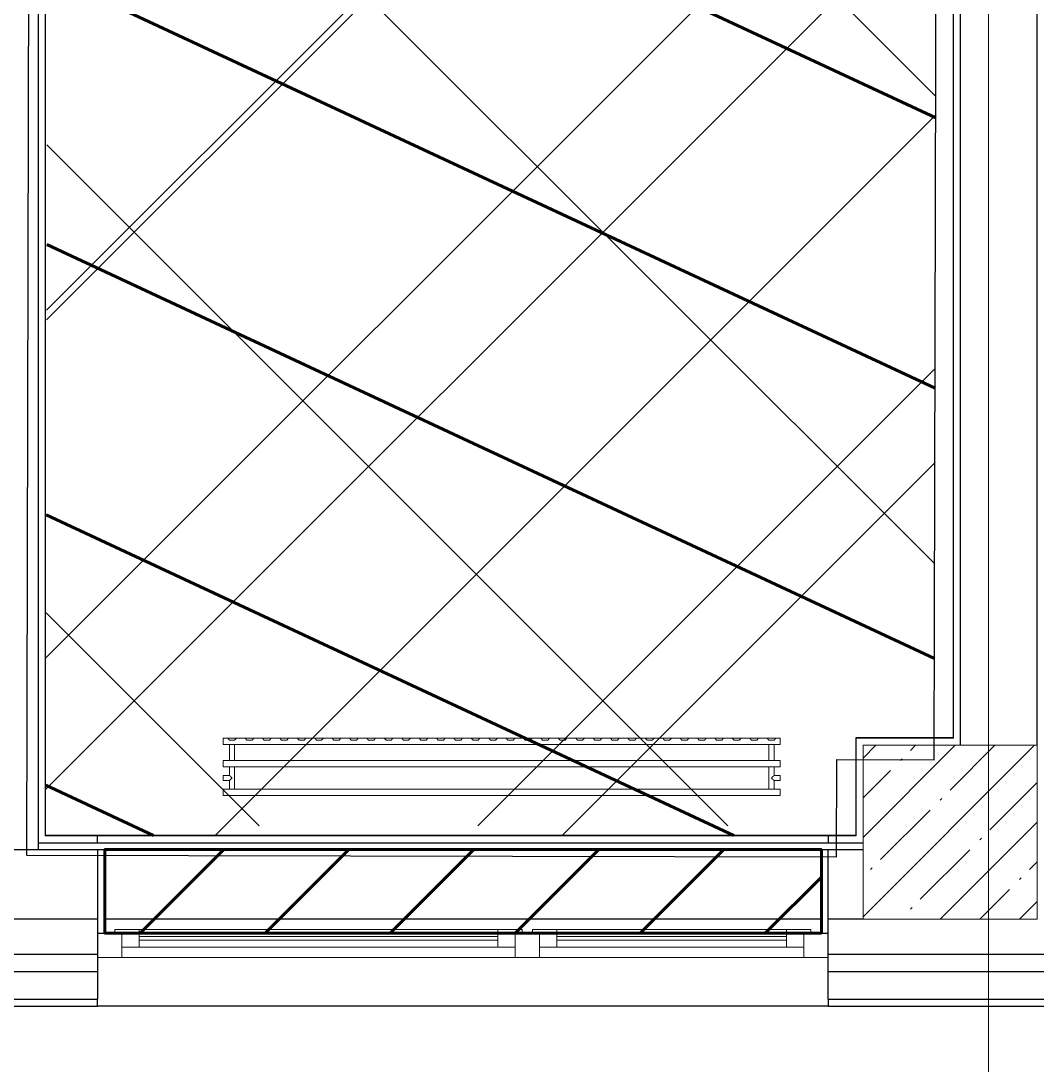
# Model space of a CAD drawing. Header units: millimetres. Extents: x -164500 to 426394, y -23753 to 102118.
# Drawn here: x 81845 to 84765, y 2995 to 5996 of the extents above; entities that cross this region are included whole.
import ezdxf

# ---------------------------------------------------------------- set-up
doc = ezdxf.new("R2010")
doc.units = ezdxf.units.MM
for name, color, linetype, lineweight in [('0) шлифовка', 5, 'Continuous', 60), ('179 подоконники', 5, 'Continuous', 60), ('5.2) Л-1 Линолеум', 100, 'Continuous', 30), ('A-FLOR', 7, 'Continuous', 9), ('A-GLAZ', 7, 'Continuous', 9), ('A-GLAZ-1', 7, 'Continuous', 5), ('S-COLS-1', 7, 'Continuous', 5), ('Оси', 7, 'Continuous', 9)]:
    doc.layers.add(name, color=color, linetype=linetype, lineweight=lineweight)
doc.layers.add('2) защита вин плитк', color=6, linetype='Continuous')
doc.layers.add('3.2.1) Нал-ой пол 4 вып', color=3, linetype='Continuous')
doc.layers.add('M-EQPM-1', color=7, linetype='Continuous', lineweight=9, true_color=0xb2b2b2)

# ---------------------------------------------------------------- blocks, each defined once
blk = doc.blocks.new('120_Окно_СКБ_2Ст - 120_Окно_СКБ_2Ст 2100х2500 _мал створка СЛЕВА_-19967351-Объем проектирования 1 этажа')
at = {"layer": 'A-GLAZ'}
for p, q in [((-1050, -75), (-1050, -5)), ((-1050, -5), (-980, -5)), ((-980, -5), (-980, -75)), ((-220, -75), (-220, -5)), ((-220, -5), (-150, -5)), ((-150, -5), (-150, -75)), ((980, -75), (980, -5)), ((980, -5), (1050, -5)), ((1050, -5), (1050, -75)), ((-220, -35), (-980, -35)), ((-980, -35), (-980, -75)), ((-930, -85), (-930, -35)), ((-270, -85), (-270, -35)), ((-220, -75), (-220, -35)), ((980, -35), (-150, -35)), ((-150, -35), (-150, -75)), ((-100, -85), (-100, -35)), ((930, -85), (930, -35)), ((980, -75), (980, -35)), ((-980, -75), (-1050, -75)), ((-980, -75), (-1000, -75)), ((-1000, -75), (-1000, -85)), ((-1000, -85), (-200, -85)), ((-200, -85), (-1000, -85)), ((-150, -75), (-220, -75)), ((-200, -75), (-220, -75)), ((-200, -85), (-200, -75)), ((-150, -75), (-170, -75)), ((-170, -75), (-170, -85)), ((-170, -85), (1000, -85)), ((1000, -85), (-170, -85)), ((1050, -75), (980, -75)), ((1000, -75), (980, -75)), ((1000, -85), (1000, -75))]:
    blk.add_line(p, q, dxfattribs=at)
at = {"layer": 'A-GLAZ-1'}
for p, q in [((1050, -5), (-1050, -5)), ((-930, -55), (-270, -55)), ((-100, -55), (930, -55)), ((-1030, -75), (-1000, -75)), ((-270, -65), (-930, -65)), ((-200, -75), (-170, -75)), ((930, -65), (-100, -65)), ((1000, -75), (1030, -75))]:
    blk.add_line(p, q, dxfattribs=at)
blk = doc.blocks.new('BSC_Колонна _Прямоугольная - 500х500-V185-Объем проектирования 1 этажа')
at = {"layer": 'S-COLS-1'}
h = blk.add_hatch(dxfattribs=at)
h.set_pattern_fill('FP_174', color=256, style=0, pattern_type=2)
h.set_pattern_definition([(45, (-84450, -3800), (-114.04925, 114.04925), []), (45, (-84335.95, -3800), (-114.04925, 114.04925), [201.613, -40.323, 6.706, -33.617])])
h.paths.add_polyline_path([(-187.2, -250), (250, -250), (250, 250), (-250, 250), (-250, -250)])
for p, q in [((250, 250), (-250, 250)), ((-250, 250), (-250, -250)), ((250, -250), (250, 250)), ((-250, -250), (250, -250))]:
    blk.add_line(p, q, dxfattribs=at)
blk = doc.blocks.new('radiator_prado_classic_z_tip_30_po exemplyaru - Classic Z Тип 30-500-V241-Объем проектирования 1 этажа')
at = {"layer": 'M-EQPM-1'}
for p, q in [((0, 228), (0, 210)), ((1600, 228), (0, 228)), ((0, 210), (0, 228)), ((0, 228), (12.5, 228)), ((12.5, 228), (37.5, 228)), ((37.5, 228), (12.5, 228)), ((12.5, 228), (37.5, 228)), ((12.5, 228), (17.5, 223)), ((12.5, 228), (17.5, 223)), ((32.5, 223), (17.5, 223)), ((17.5, 223), (32.5, 223)), ((32.5, 223), (37.5, 228)), ((37.5, 228), (32.5, 223)), ((37.5, 228), (62.5, 228)), ((62.5, 228), (87.5, 228)), ((87.5, 228), (62.5, 228)), ((62.5, 228), (87.5, 228)), ((62.5, 228), (67.5, 223)), ((62.5, 228), (67.5, 223)), ((82.5, 223), (67.5, 223)), ((67.5, 223), (82.5, 223)), ((82.5, 223), (87.5, 228)), ((87.5, 228), (82.5, 223)), ((87.5, 228), (112.5, 228)), ((112.5, 228), (137.5, 228)), ((137.5, 228), (112.5, 228)), ((112.5, 228), (137.5, 228)), ((112.5, 228), (117.5, 223)), ((112.5, 228), (117.5, 223)), ((132.5, 223), (117.5, 223)), ((117.5, 223), (132.5, 223)), ((132.5, 223), (137.5, 228)), ((137.5, 228), (132.5, 223)), ((137.5, 228), (162.5, 228)), ((162.5, 228), (187.5, 228)), ((187.5, 228), (162.5, 228)), ((162.5, 228), (187.5, 228)), ((162.5, 228), (167.5, 223)), ((162.5, 228), (167.5, 223)), ((182.5, 223), (167.5, 223)), ((167.5, 223), (182.5, 223)), ((182.5, 223), (187.5, 228)), ((187.5, 228), (182.5, 223)), ((187.5, 228), (212.5, 228)), ((212.5, 228), (237.5, 228)), ((237.5, 228), (212.5, 228)), ((212.5, 228), (237.5, 228)), ((212.5, 228), (217.5, 223)), ((212.5, 228), (217.5, 223)), ((232.5, 223), (217.5, 223)), ((217.5, 223), (232.5, 223)), ((232.5, 223), (237.5, 228)), ((237.5, 228), (232.5, 223)), ((237.5, 228), (262.5, 228)), ((262.5, 228), (287.5, 228)), ((287.5, 228), (262.5, 228)), ((262.5, 228), (287.5, 228)), ((262.5, 228), (267.5, 223)), ((262.5, 228), (267.5, 223)), ((282.5, 223), (267.5, 223)), ((267.5, 223), (282.5, 223)), ((282.5, 223), (287.5, 228)), ((287.5, 228), (282.5, 223)), ((287.5, 228), (312.5, 228)), ((312.5, 228), (337.5, 228)), ((337.5, 228), (312.5, 228)), ((312.5, 228), (337.5, 228)), ((312.5, 228), (317.5, 223)), ((312.5, 228), (317.5, 223)), ((332.5, 223), (317.5, 223)), ((317.5, 223), (332.5, 223)), ((332.5, 223), (337.5, 228)), ((337.5, 228), (332.5, 223)), ((337.5, 228), (362.5, 228)), ((362.5, 228), (387.5, 228)), ((387.5, 228), (362.5, 228)), ((362.5, 228), (387.5, 228)), ((362.5, 228), (367.5, 223)), ((362.5, 228), (367.5, 223)), ((382.5, 223), (367.5, 223)), ((367.5, 223), (382.5, 223)), ((382.5, 223), (387.5, 228)), ((387.5, 228), (382.5, 223)), ((387.5, 228), (412.5, 228)), ((412.5, 228), (437.5, 228)), ((437.5, 228), (412.5, 228)), ((412.5, 228), (437.5, 228)), ((412.5, 228), (417.5, 223)), ((412.5, 228), (417.5, 223)), ((432.5, 223), (417.5, 223)), ((417.5, 223), (432.5, 223)), ((432.5, 223), (437.5, 228)), ((437.5, 228), (432.5, 223)), ((437.5, 228), (462.5, 228)), ((462.5, 228), (487.5, 228)), ((487.5, 228), (462.5, 228)), ((462.5, 228), (487.5, 228)), ((462.5, 228), (467.5, 223)), ((462.5, 228), (467.5, 223)), ((482.5, 223), (467.5, 223)), ((467.5, 223), (482.5, 223)), ((482.5, 223), (487.5, 228)), ((487.5, 228), (482.5, 223)), ((487.5, 228), (512.5, 228)), ((512.5, 228), (537.5, 228)), ((537.5, 228), (512.5, 228)), ((512.5, 228), (537.5, 228)), ((512.5, 228), (517.5, 223)), ((512.5, 228), (517.5, 223)), ((532.5, 223), (517.5, 223)), ((517.5, 223), (532.5, 223)), ((532.5, 223), (537.5, 228)), ((537.5, 228), (532.5, 223)), ((537.5, 228), (562.5, 228)), ((562.5, 228), (587.5, 228)), ((587.5, 228), (562.5, 228)), ((562.5, 228), (587.5, 228)), ((562.5, 228), (567.5, 223)), ((562.5, 228), (567.5, 223)), ((582.5, 223), (567.5, 223)), ((567.5, 223), (582.5, 223)), ((582.5, 223), (587.5, 228)), ((587.5, 228), (582.5, 223)), ((587.5, 228), (612.5, 228)), ((612.5, 228), (637.5, 228)), ((637.5, 228), (612.5, 228)), ((612.5, 228), (637.5, 228)), ((612.5, 228), (617.5, 223)), ((612.5, 228), (617.5, 223)), ((632.5, 223), (617.5, 223)), ((617.5, 223), (632.5, 223)), ((632.5, 223), (637.5, 228)), ((637.5, 228), (632.5, 223)), ((637.5, 228), (662.5, 228)), ((662.5, 228), (687.5, 228)), ((687.5, 228), (662.5, 228)), ((662.5, 228), (687.5, 228)), ((662.5, 228), (667.5, 223)), ((662.5, 228), (667.5, 223)), ((682.5, 223), (667.5, 223)), ((667.5, 223), (682.5, 223)), ((682.5, 223), (687.5, 228)), ((687.5, 228), (682.5, 223)), ((687.5, 228), (712.5, 228)), ((712.5, 228), (737.5, 228)), ((737.5, 228), (712.5, 228)), ((712.5, 228), (737.5, 228)), ((712.5, 228), (717.5, 223)), ((712.5, 228), (717.5, 223)), ((732.5, 223), (717.5, 223)), ((717.5, 223), (732.5, 223)), ((732.5, 223), (737.5, 228)), ((737.5, 228), (732.5, 223)), ((737.5, 228), (762.5, 228)), ((762.5, 228), (787.5, 228)), ((787.5, 228), (762.5, 228)), ((762.5, 228), (787.5, 228)), ((762.5, 228), (767.5, 223)), ((762.5, 228), (767.5, 223)), ((782.5, 223), (767.5, 223)), ((767.5, 223), (782.5, 223)), ((782.5, 223), (787.5, 228)), ((787.5, 228), (782.5, 223)), ((787.5, 228), (812.5, 228)), ((812.5, 228), (837.5, 228)), ((837.5, 228), (812.5, 228)), ((812.5, 228), (837.5, 228)), ((812.5, 228), (817.5, 223)), ((812.5, 228), (817.5, 223)), ((832.5, 223), (817.5, 223)), ((817.5, 223), (832.5, 223)), ((832.5, 223), (837.5, 228)), ((837.5, 228), (832.5, 223)), ((837.5, 228), (862.5, 228)), ((862.5, 228), (887.5, 228)), ((887.5, 228), (862.5, 228)), ((862.5, 228), (887.5, 228)), ((862.5, 228), (867.5, 223)), ((862.5, 228), (867.5, 223)), ((882.5, 223), (867.5, 223)), ((867.5, 223), (882.5, 223)), ((882.5, 223), (887.5, 228)), ((887.5, 228), (882.5, 223)), ((887.5, 228), (912.5, 228)), ((912.5, 228), (937.5, 228)), ((937.5, 228), (912.5, 228)), ((912.5, 228), (937.5, 228)), ((912.5, 228), (917.5, 223)), ((912.5, 228), (917.5, 223)), ((932.5, 223), (917.5, 223)), ((917.5, 223), (932.5, 223)), ((932.5, 223), (937.5, 228)), ((937.5, 228), (932.5, 223)), ((937.5, 228), (962.5, 228)), ((962.5, 228), (987.5, 228)), ((987.5, 228), (962.5, 228)), ((962.5, 228), (987.5, 228)), ((962.5, 228), (967.5, 223)), ((962.5, 228), (967.5, 223)), ((982.5, 223), (967.5, 223)), ((967.5, 223), (982.5, 223)), ((982.5, 223), (987.5, 228)), ((987.5, 228), (982.5, 223)), ((987.5, 228), (1012.5, 228)), ((1012.5, 228), (1037.5, 228)), ((1037.5, 228), (1012.5, 228)), ((1012.5, 228), (1037.5, 228)), ((1012.5, 228), (1017.5, 223)), ((1012.5, 228), (1017.5, 223)), ((1032.5, 223), (1017.5, 223)), ((1017.5, 223), (1032.5, 223)), ((1032.5, 223), (1037.5, 228)), ((1037.5, 228), (1032.5, 223)), ((1037.5, 228), (1062.5, 228)), ((1062.5, 228), (1087.5, 228)), ((1087.5, 228), (1062.5, 228)), ((1062.5, 228), (1087.5, 228)), ((1062.5, 228), (1067.5, 223)), ((1062.5, 228), (1067.5, 223)), ((1082.5, 223), (1067.5, 223)), ((1067.5, 223), (1082.5, 223)), ((1082.5, 223), (1087.5, 228)), ((1087.5, 228), (1082.5, 223)), ((1087.5, 228), (1112.5, 228)), ((1112.5, 228), (1137.5, 228)), ((1137.5, 228), (1112.5, 228)), ((1112.5, 228), (1137.5, 228)), ((1112.5, 228), (1117.5, 223)), ((1112.5, 228), (1117.5, 223)), ((1132.5, 223), (1117.5, 223)), ((1117.5, 223), (1132.5, 223)), ((1132.5, 223), (1137.5, 228)), ((1137.5, 228), (1132.5, 223)), ((1137.5, 228), (1162.5, 228)), ((1162.5, 228), (1187.5, 228)), ((1187.5, 228), (1162.5, 228)), ((1162.5, 228), (1187.5, 228)), ((1162.5, 228), (1167.5, 223)), ((1162.5, 228), (1167.5, 223)), ((1182.5, 223), (1167.5, 223)), ((1167.5, 223), (1182.5, 223)), ((1182.5, 223), (1187.5, 228)), ((1187.5, 228), (1182.5, 223)), ((1187.5, 228), (1212.5, 228)), ((1212.5, 228), (1237.5, 228)), ((1237.5, 228), (1212.5, 228)), ((1212.5, 228), (1237.5, 228)), ((1212.5, 228), (1217.5, 223)), ((1212.5, 228), (1217.5, 223)), ((1232.5, 223), (1217.5, 223)), ((1217.5, 223), (1232.5, 223)), ((1232.5, 223), (1237.5, 228)), ((1237.5, 228), (1232.5, 223)), ((1237.5, 228), (1262.5, 228)), ((1262.5, 228), (1287.5, 228)), ((1287.5, 228), (1262.5, 228)), ((1262.5, 228), (1287.5, 228)), ((1262.5, 228), (1267.5, 223)), ((1262.5, 228), (1267.5, 223)), ((1282.5, 223), (1267.5, 223)), ((1267.5, 223), (1282.5, 223)), ((1282.5, 223), (1287.5, 228)), ((1287.5, 228), (1282.5, 223)), ((1287.5, 228), (1312.5, 228)), ((1312.5, 228), (1337.5, 228)), ((1337.5, 228), (1312.5, 228)), ((1312.5, 228), (1337.5, 228)), ((1312.5, 228), (1317.5, 223)), ((1312.5, 228), (1317.5, 223)), ((1332.5, 223), (1317.5, 223)), ((1317.5, 223), (1332.5, 223)), ((1332.5, 223), (1337.5, 228)), ((1337.5, 228), (1332.5, 223)), ((1337.5, 228), (1362.5, 228)), ((1362.5, 228), (1385.4, 228)), ((1387.5, 228), (1362.5, 228)), ((1362.5, 228), (1387.5, 228)), ((1362.5, 228), (1367.5, 223)), ((1362.5, 228), (1367.5, 223)), ((1382.5, 223), (1367.5, 223)), ((1367.5, 223), (1382.5, 223)), ((1382.5, 223), (1387.5, 228)), ((1387.5, 228), (1382.5, 223)), ((1387.5, 228), (1412.5, 228)), ((1412.5, 228), (1437.5, 228)), ((1437.5, 228), (1412.5, 228)), ((1412.5, 228), (1437.5, 228)), ((1412.5, 228), (1417.5, 223)), ((1412.5, 228), (1417.5, 223)), ((1432.5, 223), (1417.5, 223)), ((1417.5, 223), (1432.5, 223)), ((1432.5, 223), (1437.5, 228)), ((1437.5, 228), (1432.5, 223)), ((1437.5, 228), (1462.5, 228)), ((1462.5, 228), (1487.5, 228)), ((1487.5, 228), (1462.5, 228)), ((1462.5, 228), (1487.5, 228)), ((1462.5, 228), (1467.5, 223)), ((1462.5, 228), (1467.5, 223)), ((1482.5, 223), (1467.5, 223)), ((1467.5, 223), (1482.5, 223)), ((1482.5, 223), (1487.5, 228)), ((1487.5, 228), (1482.5, 223)), ((1487.5, 228), (1512.5, 228)), ((1512.5, 228), (1537.5, 228)), ((1537.5, 228), (1512.5, 228)), ((1512.5, 228), (1537.5, 228)), ((1512.5, 228), (1517.5, 223)), ((1512.5, 228), (1517.5, 223)), ((1532.5, 223), (1517.5, 223)), ((1517.5, 223), (1532.5, 223)), ((1532.5, 223), (1537.5, 228)), ((1537.5, 228), (1532.5, 223)), ((1537.5, 228), (1562.5, 228)), ((1562.5, 228), (1587.5, 228)), ((1587.5, 228), (1562.5, 228)), ((1562.5, 228), (1587.5, 228)), ((1562.5, 228), (1567.5, 223)), ((1562.5, 228), (1567.5, 223)), ((1582.5, 223), (1567.5, 223)), ((1567.5, 223), (1582.5, 223)), ((1582.5, 223), (1587.5, 228)), ((1587.5, 228), (1582.5, 223)), ((1587.5, 228), (1600, 228)), ((1600, 210), (1600, 228)), ((1600, 228), (1600, 210)), ((0, 210), (1600, 210)), ((17.8, 210), (0, 210)), ((17.5, 210), (17.5, 164)), ((17.5, 210), (17.5, 164)), ((17.8, 210), (17.5, 210)), ((17.5, 210), (17.8, 210)), ((17.8, 210), (17.5, 210)), ((17.5, 210), (32.5, 210)), ((18.5, 210), (17.8, 210)), ((17.8, 210), (32.2, 210)), ((32.2, 210), (17.8, 210)), ((32.2, 210), (18.5, 210)), ((32.5, 210), (32.2, 210)), ((32.2, 210), (32.5, 210)), ((32.5, 210), (32.2, 210)), ((1567.8, 210), (32.2, 210)), ((32.5, 164), (32.5, 210)), ((32.5, 164), (32.5, 210)), ((1567.5, 210), (1567.5, 164)), ((1567.5, 210), (1567.5, 164)), ((1567.8, 210), (1567.5, 210)), ((1567.5, 210), (1582.5, 210)), ((1567.8, 210), (1567.5, 210)), ((1567.5, 210), (1567.8, 210)), ((1582.2, 210), (1567.8, 210)), ((1582.2, 210), (1567.8, 210)), ((1567.8, 210), (1582.2, 210)), ((1582.5, 210), (1582.2, 210)), ((1582.5, 210), (1582.2, 210)), ((1582.2, 210), (1582.5, 210)), ((1600, 210), (1582.2, 210)), ((1582.5, 164), (1582.5, 210)), ((1582.5, 164), (1582.5, 210)), ((1600, 164), (0, 164)), ((0, 164), (0, 146)), ((0, 146), (0, 164)), ((0, 164), (17.8, 164)), ((17.8, 164), (17.5, 164)), ((17.5, 164), (17.8, 164)), ((17.8, 164), (17.5, 164)), ((17.5, 164), (32.5, 164)), ((19.7, 164), (17.8, 164)), ((17.8, 164), (32.2, 164)), ((32.2, 164), (17.8, 164)), ((26.9, 164), (19.7, 164)), ((31.5, 164), (26.9, 164)), ((32.2, 164), (31.5, 164)), ((32.5, 164), (32.2, 164)), ((32.2, 164), (32.5, 164)), ((32.5, 164), (32.2, 164)), ((32.2, 164), (1567.8, 164)), ((1567.8, 164), (1567.5, 164)), ((1567.5, 164), (1582.5, 164)), ((1567.8, 164), (1567.5, 164)), ((1567.5, 164), (1567.8, 164)), ((1582.2, 164), (1567.8, 164)), ((1582.2, 164), (1567.8, 164)), ((1567.8, 164), (1582.2, 164)), ((1582.5, 164), (1582.2, 164)), ((1582.5, 164), (1582.2, 164)), ((1582.2, 164), (1582.5, 164)), ((1582.2, 164), (1600, 164)), ((1600, 146), (1600, 164)), ((1600, 164), (1600, 146)), ((0, 146), (1600, 146)), ((18.5, 146), (0, 146)), ((17.5, 121.5), (0, 121.5)), ((17.5, 121.5), (0, 121.5)), ((0, 121.5), (0, 120.5)), ((0, 106.5), (0, 121.5)), ((0, 120.5), (0, 107.5)), ((0, 120.5), (0, 119.3)), ((0, 114), (0, 120.5)), ((0, 120.5), (0, 120.5)), ((17.5, 146), (17.5, 121.5)), ((17.5, 146), (17.5, 121.5)), ((17.5, 146), (18.5, 146)), ((18.5, 146), (17.5, 146)), ((17.5, 146), (18.5, 146)), ((32.5, 146), (17.5, 146)), ((18.5, 146), (32.2, 146)), ((32.2, 146), (18.5, 146)), ((18.5, 146), (32.2, 146)), ((32.2, 146), (32.5, 146)), ((32.5, 146), (32.2, 146)), ((32.2, 146), (32.5, 146)), ((1567.8, 146), (32.2, 146)), ((32.5, 82), (32.5, 146)), ((32.5, 82), (32.5, 146)), ((1567.5, 146), (1567.5, 82)), ((1567.5, 146), (1567.5, 82)), ((1567.5, 146), (1567.8, 146)), ((1582.5, 146), (1567.5, 146)), ((1567.5, 146), (1567.8, 146)), ((1567.8, 146), (1567.5, 146)), ((1567.8, 146), (1581.5, 146)), ((1567.8, 146), (1581.5, 146)), ((1581.5, 146), (1567.8, 146)), ((1581.5, 146), (1582.5, 146)), ((1581.5, 146), (1582.5, 146)), ((1582.5, 146), (1581.5, 146)), ((1600, 146), (1581.5, 146)), ((1582.5, 121.5), (1582.5, 146)), ((1582.5, 121.5), (1582.5, 146)), ((1600, 121.5), (1582.5, 121.5)), ((1600, 121.5), (1582.5, 121.5)), ((1600, 121.5), (1600, 106.5)), ((1600, 120.5), (1600, 121.5)), ((1600, 121.5), (1600, 120.5)), ((1600, 120.5), (1600, 121.5)), ((1600, 107.5), (1600, 120.5)), ((1600, 120.5), (1600, 107.5)), ((1600, 107.5), (1600, 120.5)), ((0, 119.3), (0, 117.8)), ((0, 117.8), (0, 114)), ((0, 114), (0, 110.3)), ((0, 107.5), (0, 114)), ((0, 110.3), (0, 108.7)), ((0, 108.7), (0, 107.5)), ((0, 107.5), (0, 106.5)), ((0, 107.5), (0, 107.5)), ((0, 106.5), (17.5, 106.5)), ((0, 106.5), (17.5, 106.5)), ((17.5, 106.5), (17.5, 82)), ((17.5, 106.5), (17.5, 82)), ((1582.5, 82), (1582.5, 106.5)), ((1582.5, 106.5), (1600, 106.5)), ((1582.5, 82), (1582.5, 106.5)), ((1582.5, 106.5), (1600, 106.5)), ((1600, 106.5), (1600, 107.5)), ((1600, 107.5), (1600, 106.5)), ((1600, 106.5), (1600, 107.5)), ((1600, 82), (0, 82)), ((0, 82), (0, 64)), ((0, 64), (0, 82)), ((0, 82), (18.5, 82)), ((1600, 64), (0, 64)), ((0, 64), (1600, 64)), ((18.5, 82), (17.5, 82)), ((17.5, 82), (18.5, 82)), ((18.5, 82), (17.5, 82)), ((17.5, 82), (32.5, 82)), ((31.5, 82), (18.5, 82)), ((18.5, 82), (32.2, 82)), ((32.2, 82), (18.5, 82)), ((32.2, 82), (31.5, 82)), ((32.5, 82), (32.2, 82)), ((32.2, 82), (32.5, 82)), ((32.5, 82), (32.2, 82)), ((32.2, 82), (1567.8, 82)), ((1567.8, 82), (1567.5, 82)), ((1567.5, 82), (1582.5, 82)), ((1567.8, 82), (1567.5, 82)), ((1567.5, 82), (1567.8, 82)), ((1581.5, 82), (1567.8, 82)), ((1581.5, 82), (1567.8, 82)), ((1567.8, 82), (1581.5, 82)), ((1582.5, 82), (1581.5, 82)), ((1582.5, 82), (1581.5, 82)), ((1581.5, 82), (1582.5, 82)), ((1581.5, 82), (1600, 82)), ((1600, 64), (1600, 82)), ((1600, 82), (1600, 64))]:
    blk.add_line(p, q, dxfattribs=at)
for points, knots in [([(18.5, 120.5), (18.4, 120.6), (18.3, 120.7), (18.1, 120.9), (17.9, 121.1), (17.8, 121.2), (17.7, 121.3), (17.5, 121.5), (17.5, 121.5), (17.5, 121.5)], [0.7142857, 0.7142857, 0.7142857, 0.7142857, 0.75, 0.7857143, 0.8214286, 0.8571429, 0.8928571, 0.9285714, 1, 1, 1, 1]), ([(17.5, 121.5), (17.5, 121.5), (17.5, 121.5), (17.7, 121.3), (17.8, 121.2), (17.9, 121.1), (18.1, 120.9), (18.3, 120.7), (18.4, 120.6), (18.5, 120.5)], [0, 0, 0, 0, 0.0714286, 0.1071429, 0.1428571, 0.1785714, 0.2142857, 0.25, 0.2857143, 0.2857143, 0.2857143, 0.2857143]), ([(17.5, 121.5), (17.5, 121.5), (17.5, 121.5), (17.7, 121.3), (17.8, 121.2), (17.9, 121.1), (18.1, 120.9), (18.3, 120.7), (18.4, 120.6), (18.5, 120.5)], [0, 0, 0, 0, 0.0714286, 0.1071429, 0.1428571, 0.1785714, 0.2142857, 0.25, 0.2857143, 0.2857143, 0.2857143, 0.2857143]), ([(25, 114), (24.5, 114.5), (23.6, 115.4), (22.4, 116.6), (21.6, 117.4), (21.1, 117.9), (20.8, 118.2), (20.5, 118.5), (20.2, 118.8), (19.8, 119.1), (19.6, 119.4), (19.3, 119.7), (19, 120), (18.7, 120.3), (18.5, 120.5), (18.3, 120.7), (18.1, 120.9), (17.9, 121.1), (17.8, 121.2), (17.7, 121.3), (17.5, 121.5), (17.5, 121.5), (17.5, 121.5)], [0, 0, 0, 0, 0.142857, 0.285714, 0.357143, 0.392857, 0.428571, 0.464286, 0.5, 0.535714, 0.571429, 0.607143, 0.642857, 0.678571, 0.714286, 0.75, 0.785714, 0.821429, 0.857143, 0.892857, 0.928571, 1, 1, 1, 1]), ([(1575, 114), (1575.5, 114.5), (1576.4, 115.4), (1577.6, 116.6), (1578.4, 117.4), (1578.9, 117.9), (1579.2, 118.2), (1579.5, 118.5), (1579.8, 118.8), (1580.1, 119.2), (1580.4, 119.4), (1580.7, 119.7), (1581, 120), (1581.3, 120.3), (1581.5, 120.5), (1581.7, 120.7), (1581.9, 120.9), (1582.1, 121.1), (1582.2, 121.2), (1582.3, 121.3), (1582.5, 121.5), (1582.5, 121.5), (1582.5, 121.5)], [0, 0, 0, 0, 0.142857, 0.285714, 0.357143, 0.392857, 0.428571, 0.464286, 0.5, 0.535714, 0.571429, 0.607143, 0.642857, 0.678571, 0.714286, 0.75, 0.785714, 0.821429, 0.857143, 0.892857, 0.928571, 1, 1, 1, 1]), ([(1582.5, 121.5), (1582.5, 121.5), (1582.5, 121.5), (1582.3, 121.3), (1582.2, 121.2), (1582.1, 121.1), (1581.9, 120.9), (1581.7, 120.7), (1581.6, 120.6), (1581.5, 120.5)], [0, 0, 0, 0, 0.0714286, 0.1071429, 0.1428571, 0.1785714, 0.2142857, 0.25, 0.2857143, 0.2857143, 0.2857143, 0.2857143]), ([(1582.5, 121.5), (1582.5, 121.5), (1582.5, 121.5), (1582.3, 121.3), (1582.2, 121.2), (1582.1, 121.1), (1581.9, 120.9), (1581.7, 120.7), (1581.6, 120.6), (1581.5, 120.5)], [0, 0, 0, 0, 0.0714286, 0.1071429, 0.1428571, 0.1785714, 0.2142857, 0.25, 0.2857143, 0.2857143, 0.2857143, 0.2857143]), ([(1581.5, 120.5), (1581.6, 120.6), (1581.7, 120.7), (1581.9, 120.9), (1582.1, 121.1), (1582.2, 121.2), (1582.3, 121.3), (1582.5, 121.5), (1582.5, 121.5), (1582.5, 121.5)], [0.7142857, 0.7142857, 0.7142857, 0.7142857, 0.75, 0.7857143, 0.8214286, 0.8571429, 0.8928571, 0.9285714, 1, 1, 1, 1]), ([(17.5, 106.5), (17.5, 106.5), (17.5, 106.5), (17.7, 106.7), (17.8, 106.8), (17.9, 106.9), (18.1, 107.1), (18.3, 107.3), (18.5, 107.5), (18.7, 107.7), (19, 108), (19.3, 108.3), (19.6, 108.6), (19.8, 108.9), (20.3, 109.3), (20.7, 109.7), (21.1, 110.1), (21.6, 110.6), (22.4, 111.4), (23.6, 112.6), (24.5, 113.5), (25, 114)], [0, 0, 0, 0, 0.071429, 0.107143, 0.142857, 0.178571, 0.214286, 0.25, 0.285714, 0.321429, 0.357143, 0.392857, 0.428571, 0.464286, 0.5, 0.571429, 0.607143, 0.642857, 0.714286, 0.857143, 1, 1, 1, 1]), ([(17.5, 106.5), (17.5, 106.5), (17.5, 106.5), (17.7, 106.7), (17.8, 106.8), (17.9, 106.9), (18.1, 107.1), (18.3, 107.3), (18.4, 107.4), (18.5, 107.5)], [0, 0, 0, 0, 0.0714286, 0.1071429, 0.1428571, 0.1785714, 0.2142857, 0.25, 0.2857143, 0.2857143, 0.2857143, 0.2857143]), ([(18.5, 107.5), (18.4, 107.4), (18.3, 107.3), (18.1, 107.1), (17.9, 106.9), (17.8, 106.8), (17.7, 106.7), (17.5, 106.5), (17.5, 106.5), (17.5, 106.5)], [0.7142857, 0.7142857, 0.7142857, 0.7142857, 0.75, 0.7857143, 0.8214286, 0.8571429, 0.8928571, 0.9285714, 1, 1, 1, 1]), ([(18.5, 107.5), (18.4, 107.4), (18.3, 107.3), (18.1, 107.1), (17.9, 106.9), (17.8, 106.8), (17.7, 106.7), (17.5, 106.5), (17.5, 106.5), (17.5, 106.5)], [0.7142857, 0.7142857, 0.7142857, 0.7142857, 0.75, 0.7857143, 0.8214286, 0.8571429, 0.8928571, 0.9285714, 1, 1, 1, 1]), ([(22.1, 116.9), (21.9, 117.1), (21.6, 117.4), (21.1, 117.9), (20.8, 118.2), (20.5, 118.5), (20.2, 118.8), (19.9, 119.2), (19.7, 119.3), (19.6, 119.4)], [0.2857143, 0.2857143, 0.2857143, 0.2857143, 0.3571429, 0.3928571, 0.4285714, 0.4642857, 0.5, 0.5357143, 0.5714286, 0.5714286, 0.5714286, 0.5714286]), ([(19.6, 119.4), (19.7, 119.3), (19.9, 119.2), (20.3, 118.7), (20.7, 118.3), (21.1, 117.9), (21.6, 117.4), (21.9, 117.1), (22.1, 116.9)], [0.4285714, 0.4285714, 0.4285714, 0.4285714, 0.4642857, 0.5, 0.5714286, 0.6071429, 0.6428571, 0.7142857, 0.7142857, 0.7142857, 0.7142857]), ([(19.6, 119.4), (19.7, 119.3), (19.8, 119.1), (20.3, 118.7), (20.7, 118.3), (21.1, 117.9), (21.6, 117.4), (21.9, 117.1), (22.1, 116.9)], [0.4285714, 0.4285714, 0.4285714, 0.4285714, 0.4642857, 0.5, 0.5714286, 0.6071429, 0.6428571, 0.7142857, 0.7142857, 0.7142857, 0.7142857]), ([(19.6, 108.6), (19.7, 108.7), (19.9, 108.8), (20.3, 109.3), (20.7, 109.7), (21.1, 110.1), (21.6, 110.6), (21.9, 110.9), (22.1, 111.1)], [0.4285714, 0.4285714, 0.4285714, 0.4285714, 0.4642857, 0.5, 0.5714286, 0.6071429, 0.6428571, 0.7142857, 0.7142857, 0.7142857, 0.7142857]), ([(22.1, 111.1), (21.9, 110.9), (21.6, 110.6), (21.1, 110.1), (20.8, 109.8), (20.5, 109.5), (20.2, 109.2), (19.9, 108.8), (19.7, 108.7), (19.6, 108.6)], [0.2857143, 0.2857143, 0.2857143, 0.2857143, 0.3571429, 0.3928571, 0.4285714, 0.4642857, 0.5, 0.5357143, 0.5714286, 0.5714286, 0.5714286, 0.5714286]), ([(22.1, 111.1), (21.9, 110.9), (21.6, 110.6), (21.1, 110.1), (20.8, 109.8), (20.5, 109.5), (20.2, 109.2), (19.8, 108.9), (19.7, 108.7), (19.6, 108.6)], [0.2857143, 0.2857143, 0.2857143, 0.2857143, 0.3571429, 0.3928571, 0.4285714, 0.4642857, 0.5, 0.5357143, 0.5714286, 0.5714286, 0.5714286, 0.5714286]), ([(1582.5, 106.5), (1582.5, 106.5), (1582.5, 106.5), (1582.3, 106.7), (1582.2, 106.8), (1582.1, 106.9), (1581.9, 107.1), (1581.7, 107.3), (1581.5, 107.5), (1581.3, 107.7), (1581, 108), (1580.7, 108.3), (1580.4, 108.6), (1580.1, 108.8), (1579.7, 109.3), (1579.3, 109.7), (1578.9, 110.1), (1578.4, 110.6), (1577.6, 111.4), (1576.4, 112.6), (1575.5, 113.5), (1575, 114)], [0, 0, 0, 0, 0.071429, 0.107143, 0.142857, 0.178571, 0.214286, 0.25, 0.285714, 0.321429, 0.357143, 0.392857, 0.428571, 0.464286, 0.5, 0.571429, 0.607143, 0.642857, 0.714286, 0.857143, 1, 1, 1, 1]), ([(1580.4, 119.4), (1580.3, 119.3), (1580.1, 119.2), (1579.7, 118.7), (1579.3, 118.3), (1578.9, 117.9), (1578.4, 117.4), (1578.1, 117.1), (1577.9, 116.9)], [0.4285714, 0.4285714, 0.4285714, 0.4285714, 0.4642857, 0.5, 0.5714286, 0.6071429, 0.6428571, 0.7142857, 0.7142857, 0.7142857, 0.7142857]), ([(1580.4, 119.4), (1580.3, 119.3), (1580.1, 119.2), (1579.7, 118.7), (1579.3, 118.3), (1578.9, 117.9), (1578.4, 117.4), (1578.1, 117.1), (1577.9, 116.9)], [0.4285714, 0.4285714, 0.4285714, 0.4285714, 0.4642857, 0.5, 0.5714286, 0.6071429, 0.6428571, 0.7142857, 0.7142857, 0.7142857, 0.7142857]), ([(1577.9, 116.9), (1578.1, 117.1), (1578.4, 117.4), (1578.9, 117.9), (1579.2, 118.2), (1579.5, 118.5), (1579.8, 118.8), (1580.1, 119.2), (1580.3, 119.3), (1580.4, 119.4)], [0.2857143, 0.2857143, 0.2857143, 0.2857143, 0.3571429, 0.3928571, 0.4285714, 0.4642857, 0.5, 0.5357143, 0.5714286, 0.5714286, 0.5714286, 0.5714286]), ([(1577.9, 111.1), (1578.1, 110.9), (1578.4, 110.6), (1578.9, 110.1), (1579.2, 109.8), (1579.5, 109.5), (1579.8, 109.2), (1580.1, 108.8), (1580.3, 108.7), (1580.4, 108.6)], [0.2857143, 0.2857143, 0.2857143, 0.2857143, 0.3571429, 0.3928571, 0.4285714, 0.4642857, 0.5, 0.5357143, 0.5714286, 0.5714286, 0.5714286, 0.5714286]), ([(1577.9, 111.1), (1578.1, 110.9), (1578.4, 110.6), (1578.9, 110.1), (1579.2, 109.8), (1579.5, 109.5), (1579.8, 109.2), (1580.1, 108.8), (1580.3, 108.7), (1580.4, 108.6)], [0.2857143, 0.2857143, 0.2857143, 0.2857143, 0.3571429, 0.3928571, 0.4285714, 0.4642857, 0.5, 0.5357143, 0.5714286, 0.5714286, 0.5714286, 0.5714286]), ([(1580.4, 108.6), (1580.3, 108.7), (1580.1, 108.8), (1579.7, 109.3), (1579.3, 109.7), (1578.9, 110.1), (1578.4, 110.6), (1578.1, 110.9), (1577.9, 111.1)], [0.4285714, 0.4285714, 0.4285714, 0.4285714, 0.4642857, 0.5, 0.5714286, 0.6071429, 0.6428571, 0.7142857, 0.7142857, 0.7142857, 0.7142857]), ([(1581.5, 107.5), (1581.6, 107.4), (1581.7, 107.3), (1581.9, 107.1), (1582.1, 106.9), (1582.2, 106.8), (1582.3, 106.7), (1582.5, 106.5), (1582.5, 106.5), (1582.5, 106.5)], [0.7142857, 0.7142857, 0.7142857, 0.7142857, 0.75, 0.7857143, 0.8214286, 0.8571429, 0.8928571, 0.9285714, 1, 1, 1, 1]), ([(1581.5, 107.5), (1581.6, 107.4), (1581.7, 107.3), (1581.9, 107.1), (1582.1, 106.9), (1582.2, 106.8), (1582.3, 106.7), (1582.5, 106.5), (1582.5, 106.5), (1582.5, 106.5)], [0.7142857, 0.7142857, 0.7142857, 0.7142857, 0.75, 0.7857143, 0.8214286, 0.8571429, 0.8928571, 0.9285714, 1, 1, 1, 1]), ([(1582.5, 106.5), (1582.5, 106.5), (1582.5, 106.5), (1582.3, 106.7), (1582.2, 106.8), (1582.1, 106.9), (1581.9, 107.1), (1581.7, 107.3), (1581.6, 107.4), (1581.5, 107.5)], [0, 0, 0, 0, 0.0714286, 0.1071429, 0.1428571, 0.1785714, 0.2142857, 0.25, 0.2857143, 0.2857143, 0.2857143, 0.2857143])]:
    blk.add_open_spline(points, degree=3, knots=knots, dxfattribs=at)
for points in [[(19.6, 119.4), (19.5, 119.5), (19.3, 119.7), (19, 120), (18.7, 120.3), (18.6, 120.4), (18.5, 120.5)], [(18.5, 120.5), (18.6, 120.4), (18.7, 120.3), (19, 120), (19.3, 119.7), (19.5, 119.5), (19.6, 119.4)], [(18.5, 120.5), (18.6, 120.4), (18.7, 120.3), (19, 120), (19.3, 119.7), (19.5, 119.5), (19.6, 119.4)], [(1581.5, 120.5), (1581.4, 120.4), (1581.3, 120.3), (1581, 120), (1580.7, 119.7), (1580.5, 119.5), (1580.4, 119.4)], [(1581.5, 120.5), (1581.4, 120.4), (1581.3, 120.3), (1581, 120), (1580.7, 119.7), (1580.5, 119.5), (1580.4, 119.4)], [(1580.4, 119.4), (1580.5, 119.5), (1580.7, 119.7), (1581, 120), (1581.3, 120.3), (1581.4, 120.4), (1581.5, 120.5)], [(18.5, 107.5), (18.6, 107.6), (18.7, 107.7), (19, 108), (19.3, 108.3), (19.5, 108.5), (19.6, 108.6)], [(19.6, 108.6), (19.5, 108.5), (19.3, 108.3), (19, 108), (18.7, 107.7), (18.6, 107.6), (18.5, 107.5)], [(19.6, 108.6), (19.5, 108.5), (19.3, 108.3), (19, 108), (18.7, 107.7), (18.6, 107.6), (18.5, 107.5)], [(25, 114), (24.5, 114.5), (23.6, 115.4), (22.6, 116.4), (22.1, 116.9)], [(22.1, 116.9), (22.6, 116.4), (23.6, 115.4), (24.5, 114.5), (25, 114)], [(22.1, 116.9), (22.6, 116.4), (23.6, 115.4), (24.5, 114.5), (25, 114)], [(22.1, 111.1), (22.6, 111.6), (23.6, 112.6), (24.5, 113.5), (25, 114)], [(25, 114), (24.5, 113.5), (23.6, 112.6), (22.6, 111.6), (22.1, 111.1)], [(25, 114), (24.5, 113.5), (23.6, 112.6), (22.6, 111.6), (22.1, 111.1)], [(1577.9, 116.9), (1577.4, 116.4), (1576.4, 115.4), (1575.5, 114.5), (1575, 114)], [(1577.9, 116.9), (1577.4, 116.4), (1576.4, 115.4), (1575.5, 114.5), (1575, 114)], [(1575, 114), (1575.5, 114.5), (1576.4, 115.4), (1577.4, 116.4), (1577.9, 116.9)], [(1575, 114), (1575.5, 113.5), (1576.4, 112.6), (1577.4, 111.6), (1577.9, 111.1)], [(1575, 114), (1575.5, 113.5), (1576.4, 112.6), (1577.4, 111.6), (1577.9, 111.1)], [(1577.9, 111.1), (1577.4, 111.6), (1576.4, 112.6), (1575.5, 113.5), (1575, 114)], [(1580.4, 108.6), (1580.5, 108.5), (1580.7, 108.3), (1581, 108), (1581.3, 107.7), (1581.4, 107.6), (1581.5, 107.5)], [(1580.4, 108.6), (1580.5, 108.5), (1580.7, 108.3), (1581, 108), (1581.3, 107.7), (1581.4, 107.6), (1581.5, 107.5)], [(1581.5, 107.5), (1581.4, 107.6), (1581.3, 107.7), (1581, 108), (1580.7, 108.3), (1580.5, 108.5), (1580.4, 108.6)]]:
    blk.add_open_spline(points, degree=3, dxfattribs=at)

msp = doc.modelspace()

# ---------------------------------------------------------------- hatches: boundary and pattern name
at = {"layer": '0) шлифовка', "true_color": 0x2776bb}
h = msp.add_hatch(dxfattribs=at)
h.set_pattern_fill('ANSI31', color=152, scale=222, angle=110)
h.paths.add_polyline_path([(84485.281, 10680.18), (80835.702, 10688.747), (80835.702, 10663.938), (80819.452, 10613.938), (80797.115, 10613.938), (80794.768, 9613.938), (80822.702, 9613.938), (80822.702, 9563.938), (80835.702, 9563.938), (80835.702, 9084.938), (81923.702, 9084.938), (81923.702, 8584.358), (82094.702, 8584.358), (82094.702, 8284.358), (81923.702, 8284.358), (81923.702, 7884.938), (81915.702, 3654.938), (84188.789, 3654.938), (84189.3, 3872.856), (84243.702, 3872.729), (84243.702, 3934.938), (84469.447, 3934.938)])
at = {"layer": '179 подоконники'}
h = msp.add_hatch(dxfattribs=at)
h.set_pattern_fill('ANSI31', color=256, scale=80)
h.set_pattern_definition([(45, (205553.12, 26879), (-179.6051, 179.6051), [])])
h.paths.add_polyline_path([(84144.702, 3373.938), (82085.702, 3373.938), (82085.702, 3613.938), (84144.702, 3613.938)])
at = {"layer": '2) защита вин плитк'}
h = msp.add_hatch(dxfattribs=at)
h.set_pattern_fill('ANSI31', color=256, scale=222)
h.paths.add_polyline_path([(84485.281, 10680.18), (80835.702, 10688.747), (80835.702, 10663.938), (80819.452, 10613.938), (80797.115, 10613.938), (80794.768, 9613.938), (80822.702, 9613.938), (80822.702, 9563.938), (80835.702, 9563.938), (80835.702, 9084.938), (81923.702, 9084.938), (81923.702, 8584.358), (82094.702, 8584.358), (82094.702, 8284.358), (81923.702, 8284.358), (81923.702, 7884.938), (81915.702, 3654.938), (84188.789, 3654.938), (84189.3, 3872.856), (84243.702, 3872.729), (84243.702, 3934.938), (84469.447, 3934.938)])
at = {"layer": '3.2.1) Нал-ой пол 4 вып'}
h = msp.add_hatch(dxfattribs=at)
h.set_pattern_fill('ANSI31', color=256, scale=300)
h.paths.add_polyline_path([(84485.281, 10708.017), (80835.702, 10716.584), (80835.702, 10691.774), (80819.452, 10641.774), (80797.115, 10641.774), (80794.768, 9641.774), (80822.702, 9641.774), (80822.702, 9591.774), (80835.702, 9591.774), (80835.702, 9112.774), (81923.702, 9112.774), (81923.702, 8612.194), (82094.702, 8612.194), (82094.702, 8312.194), (81923.702, 8312.194), (81923.702, 7912.774), (81915.702, 3682.774), (84188.789, 3682.774), (84189.3, 3900.693), (84243.702, 3900.565), (84243.702, 3962.774), (84469.447, 3962.774)])
at = {"layer": '5.2) Л-1 Линолеум'}
h = msp.add_hatch(dxfattribs=at)
h.set_pattern_fill('ANSI37', color=256, scale=300)
h.paths.add_polyline_path([(84485.281, 10708.017), (80835.702, 10716.584), (80835.702, 10691.774), (80819.452, 10641.774), (80797.115, 10641.774), (80794.768, 9641.774), (80822.702, 9641.774), (80822.702, 9591.774), (80835.702, 9591.774), (80835.702, 9112.774), (81923.702, 9112.774), (81923.702, 8612.194), (82094.702, 8612.194), (82094.702, 8312.194), (81923.702, 8312.194), (81923.702, 7912.774), (81915.702, 3682.774), (84188.789, 3682.774), (84189.3, 3900.693), (84243.702, 3900.565), (84243.702, 3962.774), (84469.447, 3962.774)])

# ---------------------------------------------------------------- linework, layer by layer
for p, q in [((84544.702, 3913.938), (84544.702, 10763.938)), ((84764.702, 3913.938), (84764.702, 10763.938)), ((84523.702, 10742.938), (84523.702, 3934.938)), ((81894.702, 9063.938), (81894.702, 3613.938)), ((81914.702, 8584.358), (81914.702, 3653.938)), ((81915.702, 3654.938), (81915.702, 7884.938)), ((84523.702, 3934.938), (84243.702, 3934.938)), ((84243.702, 3934.938), (84243.702, 3654.938)), ((84524.702, 3933.938), (84523.702, 3933.938)), ((81894.702, 3633.938), (82064.702, 3633.938)), ((84243.702, 3654.938), (81915.702, 3654.938)), ((82064.702, 3633.938), (82064.702, 3653.938)), ((82064.702, 3633.938), (84164.702, 3633.938)), ((84164.702, 3653.938), (84164.702, 3633.938)), ((84164.702, 3633.938), (84264.702, 3633.938)), ((84244.702, 3653.938), (84243.702, 3653.938)), ((80914.702, 3613.938), (84264.702, 3613.938)), ((82064.702, 3613.938), (82064.702, 3183.938)), ((82084.702, 3373.938), (82084.702, 3613.938)), ((82085.702, 3373.938), (82085.702, 3613.938)), ((84143.702, 3613.938), (84143.702, 3373.938)), ((84144.702, 3613.938), (84144.702, 3373.938)), ((84164.702, 3183.938), (84164.702, 3613.938)), ((82064.702, 3413.938), (80914.702, 3413.938)), ((84144.702, 3413.938), (82084.702, 3413.938)), ((84264.702, 3413.938), (84164.702, 3413.938)), ((82064.702, 3373.938), (82084.702, 3373.938)), ((82084.702, 3373.938), (82085.702, 3373.938)), ((84143.702, 3373.938), (84144.702, 3373.938)), ((84144.702, 3373.938), (84164.702, 3373.938)), ((80145.177, 3313.938), (82064.702, 3313.938)), ((84164.702, 3313.938), (84864.702, 3313.938)), ((80145.177, 3263.938), (82064.702, 3263.938)), ((84164.702, 3263.938), (84914.702, 3263.938)), ((80145.177, 3183.938), (82064.702, 3183.938)), ((82064.702, 3163.938), (82064.702, 3183.938)), ((84164.702, 3183.938), (84164.702, 3163.938)), ((84164.702, 3183.938), (84994.702, 3183.938)), ((80145.177, 3163.938), (82064.702, 3163.938)), ((84164.702, 3163.938), (82064.702, 3163.938)), ((84164.702, 3163.938), (85014.702, 3163.938))]:
    msp.add_line(p, q)
at = {"flags": 128}
msp.add_lwpolyline([(80797.291, 10688.838), (80793.399, 9030.842), (81881.396, 9028.288), (81878.579, 7828.291), (81870.579, 7828.31), (81860.65, 3598.322), (84188.643, 3592.857), (84189.3, 3872.856), (84469.3, 3872.199), (84485.281, 10680.18)], close=True, dxfattribs=at)
at = {"layer": '179 подоконники'}
msp.add_lwpolyline([(84144.702, 3373.938), (82085.702, 3373.938), (82085.702, 3613.938), (84144.702, 3613.938)], close=True, dxfattribs=at)
at = {"layer": 'A-FLOR'}
for p, q in [((84524.702, 10742.938), (84524.702, 3933.938)), ((81914.702, 3654.938), (81914.702, 8284.358)), ((84523.702, 3933.938), (84244.702, 3933.938)), ((84244.702, 3933.938), (84244.702, 3653.938)), ((84243.702, 3653.938), (81914.702, 3653.938))]:
    msp.add_line(p, q, dxfattribs=at)
at = {"layer": 'Оси'}
msp.add_lwpolyline([(84624.702, -2042.321), (84624.702, 2957.679), (84624.702, 16779.035), (84624.702, 21779.035)], dxfattribs=at)

# ---------------------------------------------------------------- block references
msp.add_blockref('BSC_Колонна _Прямоугольная - 500х500-V185-Объем проектирования 1 этажа', (84514.702, 3663.938))
at = {"color": 3, "rotation": 180}
msp.add_blockref('120_Окно_СКБ_2Ст - 120_Окно_СКБ_2Ст 2100х2500 _мал створка СЛЕВА_-19967351-Объем проектирования 1 этажа', (83114.702, 3298.938), dxfattribs=at)
at = {"layer": 'M-EQPM-1'}
msp.add_blockref('radiator_prado_classic_z_tip_30_po exemplyaru - Classic Z Тип 30-500-V241-Объем проектирования 1 этажа', (82426.381, 3705.938), dxfattribs=at)

doc.saveas('drawing.dxf')
